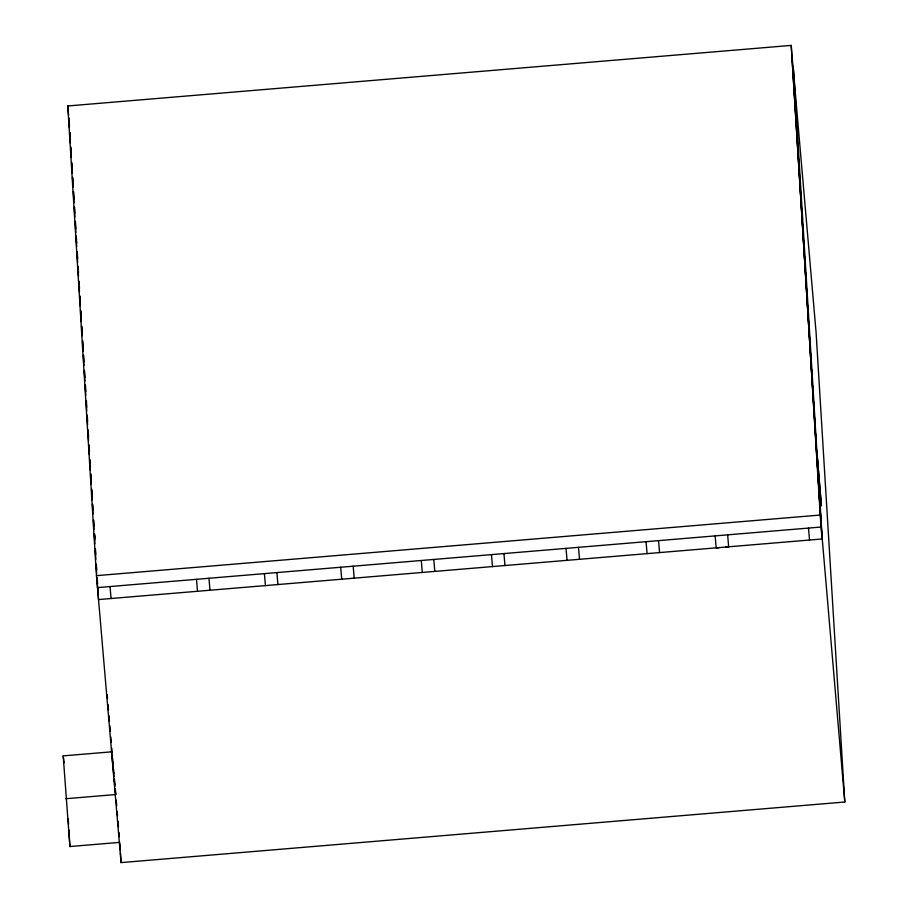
<?xml version="1.0" encoding="UTF-8"?>
<svg xmlns="http://www.w3.org/2000/svg" width="908" height="908" viewBox="0 0 908 908"><rect width="100%" height="100%" fill="white"/><g stroke="black" fill="none" stroke-linecap="round" stroke-linejoin="round"><path stroke-width="1.36" d="M793.274 69.314L816.076 332.328L844.803 802.014L121.07 862.6L96.475 575.649L67.794 105.964L791.231 45.4L822.001 538.989L791.231 45.4M96.475 575.649L819.958 515.074M97.497 587.601L820.98 527.037L792.253 57.352M793.524 69.292L822.251 538.966L98.518 599.564L97.826 588.248M719.352 547.672L716.196 547.944L715.163 535.981M119.833 842.363L69.916 846.54L63.197 755.876L111.729 751.824M65.819 798.711L115.736 794.534L115.248 788.904L115.736 794.534M63.197 755.876L64.037 762.754M111.548 751.915L113.977 776.658M114.249 779.405L114.919 786.283M822.251 538.966L844.803 802.014M808.506 528.081L809.527 540.033M727.649 534.937L728.67 546.9L725.583 547.104M658.538 540.635L659.56 552.586M646.053 541.679L647.086 553.63M578.498 547.331L579.52 559.294M566.024 548.375L567.046 560.338M503.951 553.574L504.973 565.536M491.466 554.618L492.499 566.581M433.774 559.453L434.796 571.404M421.289 560.497L422.311 572.449M353.178 566.195L354.199 578.158M340.704 567.239L341.726 579.202M276.883 572.585L277.905 584.548M264.41 573.629L265.431 585.592M208.953 578.271L209.975 590.234M196.469 579.315L197.501 591.278M110.027 586.557L111.048 598.508M67.794 105.964L68.588 115.271M69.496 125.837L68.826 117.927L69.428 127.824M70.393 136.915L70.029 132.693L70.404 139.787M94.546 533.688L94.909 537.911M108.018 704.517L108.495 710.135M108.983 715.765L109.459 721.395M109.823 725.606L110.311 731.235M110.787 736.865L111.275 742.494M111.752 748.113L112.115 752.335M112.592 757.964L113.08 763.594M113.557 769.212L113.92 773.434M114.408 779.064L114.885 784.694M116.213 800.164L116.701 805.793M117.177 811.411L117.541 815.634M118.029 821.263L118.505 826.893M118.993 832.511L119.345 836.733M119.913 843.668L120.31 850.217M120.469 852.839L121.07 862.6M107.28 694.745L107.53 698.888M70.835 146.858L71.267 153.929M71.777 162.418L72.22 169.49M72.776 177.718L73.083 183.643M73.627 191.792L74.036 199.204M74.581 207.274L74.899 213.346M75.443 221.336L75.852 228.907M76.283 235.989L76.715 243.06M77.237 251.55L77.668 258.621M78.19 267.111L78.531 272.763M79.053 281.253L79.484 288.324M80.006 296.076L80.347 302.478M80.869 310.967L81.3 318.038M81.822 326.528L82.163 332.18M82.685 340.67L83.116 347.741M83.547 354.824L83.979 361.895M84.501 370.385L84.932 377.456M85.454 385.003L85.806 391.598M86.396 400.53L86.748 407.159M87.27 415.648L87.622 421.312M88.133 429.802L88.564 436.873M89.086 445.363L89.438 451.015M89.949 459.505L90.391 466.576M90.891 473.931L91.254 480.729M91.776 489.219L92.207 496.29M92.718 504.78L93.07 510.432M93.672 520.341L94.023 525.993M94.546 534.483L94.886 540.146M95.408 548.636L95.805 554.391M96.362 564.197L96.702 569.849M97.224 578.339L97.621 584.026M69.768 133.487L70.381 143.385M70.642 147.629L71.244 157.538M71.584 163.19L72.197 173.099M72.458 177.344L73.06 187.241M73.321 191.486L74.013 202.802M74.274 207.047L74.876 216.955M75.228 222.608L75.829 232.516M76.09 236.761L76.692 246.658M77.044 252.322L77.645 262.219M77.906 266.464L78.508 276.373M78.86 282.025L79.461 291.933M79.722 296.178L80.324 306.075M80.585 310.32L81.277 321.636M81.538 325.881L82.151 335.79M82.492 341.442L83.093 351.351M83.354 355.596L83.967 365.493M84.308 371.156L84.921 381.054M85.17 385.298L85.783 395.207M86.124 400.859L86.737 410.768M86.986 415.013L87.599 424.91M87.94 430.574L88.553 440.471M88.814 444.716L89.415 454.624M89.756 460.277L90.369 470.185M90.63 474.43L91.231 484.327M91.583 489.991L92.185 499.888M92.446 504.133L93.047 514.041M93.399 519.694L94.001 529.602M94.262 533.847L94.863 543.744M95.215 549.408L95.817 559.305M96.169 564.969L96.679 573.459M96.94 577.704L97.553 587.601M68.225 818.903L68.565 824.43M68.906 829.957L69.916 846.54M817.302 456.656L817.2 455.998L821.388 505.892L817.302 456.656"/></g></svg>
